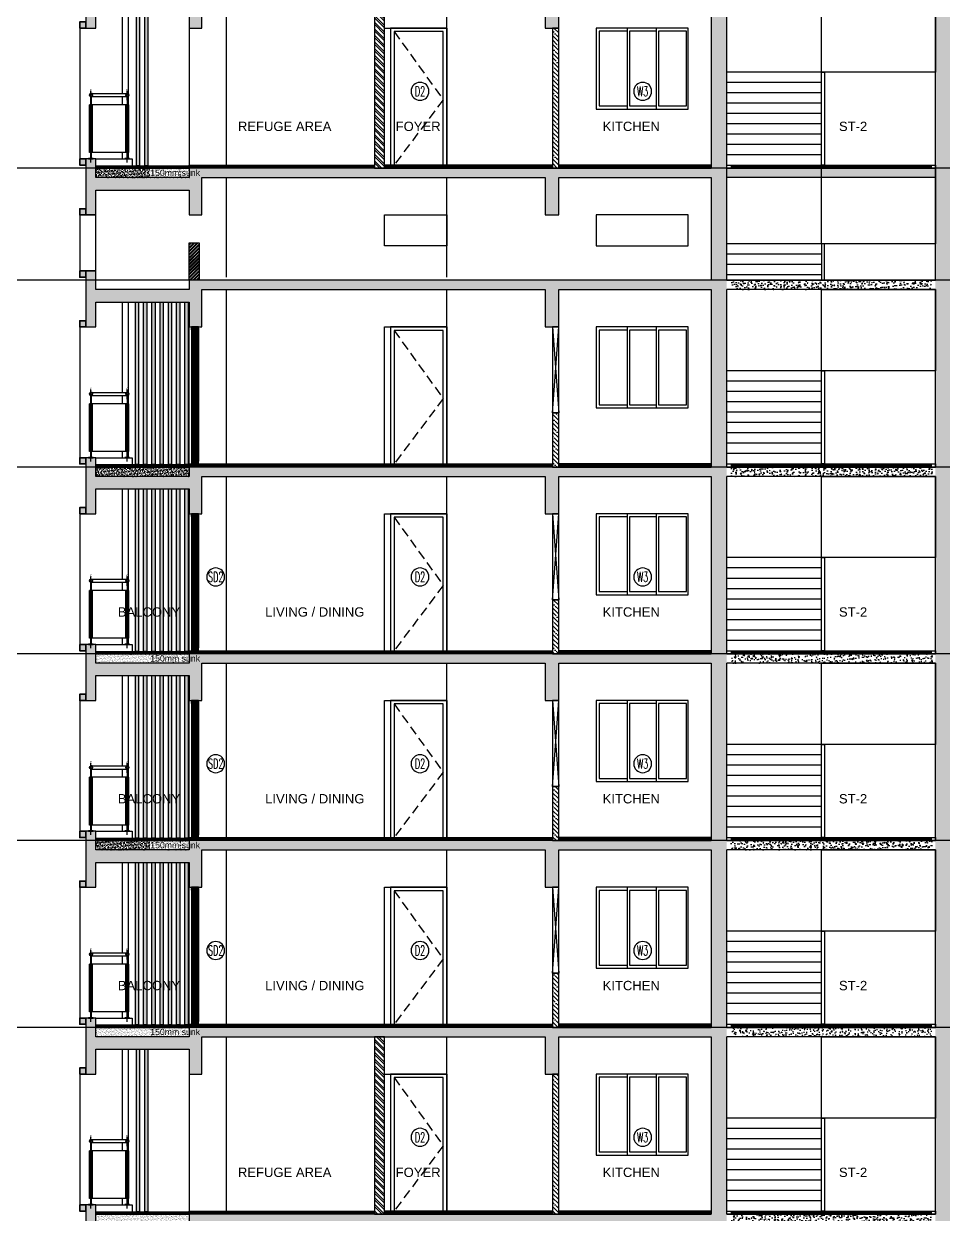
# Model space of a CAD drawing. Header units: millimetres. Extents: x -414464 to 1686, y -90036 to 108605.
# Drawn here: x -123459 to -108690, y 60765 to 79885 of the extents above; entities that cross this region are included whole.
import ezdxf
from ezdxf.enums import TextEntityAlignment as Align

# ---------------------------------------------------------------- set-up
doc = ezdxf.new("R2010")
doc.units = ezdxf.units.MM
doc.header["$LTSCALE"] = 1000
doc.header["$MEASUREMENT"] = 0
for name, pattern in [('AUDIT_D_120904163729-0', [0]), ('CENTER', [2, 1.25, -0.25, 0.25, -0.25]), ('HIDDEN', [0.375, 0.25, -0.125]), ('HIDDEN2', [0.1875, 0.125, -0.0625])]:
    doc.linetypes.add(name, pattern=pattern)
doc.layers.get('0').update_dxf_attribs({"linetype": 'AUDIT_D_120904163729-0'})
for name, color, linetype in [('a-alu frame', 4, 'Continuous'), ('a-dim', 1, 'Continuous'), ('A-ELE', 1, 'Continuous'), ('a-ele 1', 252, 'Continuous'), ('a-floor finish', 26, 'Continuous'), ('a-hat rcc', 252, 'Continuous'), ('a-hat wall-100', 252, 'Continuous'), ('a-hatch', 252, 'Continuous'), ('a-pl ele', 225, 'Continuous'), ('a-rcc', 3, 'Continuous'), ('A-RSP DOOR NO', 4, 'Continuous'), ('a-wall-100', 6, 'Continuous'), ('A-WIN', 5, 'Continuous'), ('a-window', 5, 'Continuous'), ('DETAIL TEXT', 84, 'HIDDEN'), ('Elev 01', 8, 'Continuous'), ('Elev 01 @ 1', 8, 'Continuous'), ('ELEV 5', 8, 'Continuous'), ('glass', 140, 'Continuous'), ('HATCH 150', 8, 'Continuous'), ('LEVEL', 7, 'Continuous'), ('PRESTXT', 7, 'Continuous'), ('STAIRS', 1, 'Continuous'), ('T8_PROFILE SECTIONS$0$a-wall', 6, 'Continuous'), ('T8_PROFILE SECTIONS$0$ELEV 5', 8, 'Continuous')]:
    doc.layers.add(name, color=color, linetype=linetype)
for name, color, linetype, lineweight in [('A-SLAB', 3, 'Continuous', 35), ('R0-18-10-2014-T1-1st Podium Floor Plan$0$Text', 7, 'Continuous', 0), ('T8_PROFILE SECTIONS$0$NON-STRUCT -150', 230, 'Continuous', 30)]:
    doc.layers.add(name, color=color, linetype=linetype, lineweight=lineweight)
doc.styles.add('arial', font='sanss___.ttf')
doc.styles.add('ARIAL ARROW', font='arial.ttf')
doc.styles.add('DIM150', font='SIMPLEX.shx', dxfattribs={"width": 0.6})
pattern_1 = [(217.5, (5225959.133, -1799465.867), (1.25986716, -38.53647538), [0, -30.4, 0, -34, 0, -32.5]), (187.5, (5225959.13, -1799465.867), (-35.3955341, -56.4429213), [0, -16.4, 0, -27.4, 0, -10.5]), (147.5, (5225983.733, -1799465.867), (-62.28283724, -0.11318107), [0, -10, 0, -36, 0, -47]), (137.5, (5225983.73, -1799465.87), (-60.1225321, -17.5535113), [0, -5, 0, -23.6, 0, -27])]
pattern_2 = [(90, (10632009.391, -3562140.147), (-12.5, 2e-15), [])]
pattern_3 = [(90, (10632640.039, -3562140.147), (-12.5, 2e-15), [])]
pattern_4 = [(90, (10631961.365, -3562140.147), (-12.5, 2e-15), [])]
pattern_5 = [(50, (5380629.28, -1765674.28), (143.4520365, -12.550427), [15, -165]), (355, (5380629.28, -1765674.28), (-27.7502667, 150.4384267), [12, -132]), (100.4514445, (5380641.23, -1765675.33), (115.7017693, 137.8879982), [12.7480384, -140.2284224]), (46.1842, (5380629.28, -1765634.28), (213.448266, -33.103856), [22.5, -247.5]), (96.6356355, (5380647.06, -1765637.04), (186.932389, 194.82372), [19.122068, -210.342752]), (351.184164, (5380629.28, -1765634.28), (186.932389, 194.82372), [18, -198]), (21, (5380649.28, -1765644.28), (119.3814104, -80.5237781), [15, -165]), (326, (5380649.28, -1765644.28), (48.6630664, 145.030009), [12, -132]), (71.4514447, (5380659.22, -1765650.99), (168.0444753, 64.5062306), [12.748038, -140.2284224]), (37.5, (5380629.276, -1765674.28), (2.43197106, 66.57877077), [0, -130.4, 0, -134, 0, -132.5]), (7.5, (5380629.276, -1765674.28), (52.6139075, 78.8823424), [0, -76.4, 0, -127.4, 0, -50.5]), (327.5, (5380584.676, -1765674.28), (106.76448723, -4.51097435), [0, -50, 0, -156, 0, -207]), (317.5, (5380564.68, -1765674.28), (116.6372339, 20.0209965), [0, -65, 0, -103.6, 0, -147])]
pattern_6 = [(135, (10638101.65, -3562140.15), (-70.7106781, -70.7106781), []), (135, (10638101.65, -3562069.44), (-70.7106781, -70.7106781), [125, -25, 0, -25])]
pattern_7 = [(90, (5225959.133, -1796505.867), (-12.5, 2e-15), [])]
pattern_8 = [(0, (-60475.586, -179796.868), (4.6875, 9.375), [0, -9.375])]
pattern_9 = [(50, (5380629.28, -1765674.28), (143.4520365, -12.550427), [15, -165]), (355, (5380629.28, -1765674.28), (-27.7502667, 150.4384267), [12, -132]), (100.4514445, (5380641.23, -1765675.33), (115.7017693, 137.8879982), [12.7480384, -140.2284224]), (46.1842, (5380629.28, -1765634.28), (213.448266, -33.103856), [22.5, -247.5]), (96.6356355, (5380647.06, -1765637.04), (186.932389, 194.82372), [19.122068, -210.342752]), (351.184164, (5380629.28, -1765634.28), (186.932389, 194.82372), [18, -198]), (21, (5380649.28, -1765644.28), (119.3814104, -80.5237781), [15, -165]), (326, (5380649.28, -1765644.28), (48.6630664, 145.030009), [12, -132]), (71.4514447, (5380659.22, -1765650.99), (168.0444753, 64.5062306), [12.748038, -140.2284224]), (37.5, (5380629.276, -1765674.28), (2.43197106, 66.57877077), [0, -130.4, 0, -134, 0, -132.5]), (7.5, (5380629.276, -1765674.28), (52.6139075, 78.8823424), [0, -76.4, 0, -127.4, 0, -50.5]), (327.5, (5380584.676, -1765674.28), (106.76448723, -4.51097435), [0, -50, 0, -156, 0, -207]), (317.5, (5380564.68, -1765674.28), (116.6372339, 20.0209965), [0, -65, 0, -103.6, 0, -147])]
pattern_10 = [(50, (5259828, -1688109.28), (143.4520365, -12.550427), [15, -165]), (355, (5259828, -1688109.28), (-27.7502667, 150.4384267), [12, -132]), (100.4514445, (5259839.95, -1688110.33), (115.7017693, 137.8879982), [12.7480384, -140.2284224]), (46.1842, (5259828, -1688069.28), (213.448266, -33.103856), [22.5, -247.5]), (96.6356355, (5259845.78, -1688072.04), (186.932389, 194.82372), [19.122068, -210.342752]), (351.184164, (5259828, -1688069.28), (186.932389, 194.82372), [18, -198]), (21, (5259848, -1688079.28), (119.3814104, -80.5237781), [15, -165]), (326, (5259848, -1688079.28), (48.6630664, 145.030009), [12, -132]), (71.4514447, (5259857.94, -1688085.99), (168.0444753, 64.5062306), [12.748038, -140.2284224]), (37.5, (5259827.995, -1688109.28), (2.43197106, 66.57877077), [0, -130.4, 0, -134, 0, -132.5]), (7.5, (5259827.995, -1688109.28), (52.6139075, 78.8823424), [0, -76.4, 0, -127.4, 0, -50.5]), (327.5, (5259783.395, -1688109.28), (106.76448723, -4.51097435), [0, -50, 0, -156, 0, -207]), (317.5, (5259763.395, -1688109.28), (116.6372339, 20.0209965), [0, -65, 0, -103.6, 0, -147])]

# ---------------------------------------------------------------- blocks, each defined once
blk = doc.blocks.new('A$C50ED7ECD')
at = {"layer": 'LEVEL', "color": 1, "linetype": 'HIDDEN2', "ltscale": 5}
for p, q in [((147.4587, 77.565), (63.4951, 77.565)), ((147.4587, 75.765), (63.4951, 75.765))]:
    blk.add_line(p, q, dxfattribs=at)
at = {"layer": 'LEVEL', "color": 8, "linetype": 'HIDDEN2', "ltscale": 5}
for p, q in [((147.4587, 72.765), (63.4951, 72.765)), ((147.4587, 69.765), (63.4951, 69.765)), ((147.4587, 66.765), (63.4951, 66.765)), ((147.4587, 63.765), (63.4951, 63.765))]:
    blk.add_line(p, q, dxfattribs=at)
blk = doc.blocks.new('window with railing')
at = {"layer": 'A-ELE'}
blk.add_lwpolyline([(-11245, -340864), (-11245, -338664)], dxfattribs=at)
at = {"layer": 'a-window', "color": 250}
for p, q in [((-11395, -338709), (-11395, -340819)), ((-11382, -338709), (-11382, -340819)), ((-11372, -338709), (-11372, -340819))]:
    blk.add_line(p, q, dxfattribs=at)
at = {"layer": 'a-window', "color": 1}
for p, q in [((-11357, -338709), (-11357, -340819)), ((-11320, -338709), (-11320, -340819)), ((-11320, -338709), (-11320, -340819)), ((-11282, -338709), (-11282, -340819))]:
    blk.add_line(p, q, dxfattribs=at)
at = {"layer": 'a-window', "color": 5}
for p, q in [((-11344, -338709), (-11344, -340819)), ((-11334, -338709), (-11334, -340819)), ((-11307, -338709), (-11307, -340819)), ((-11297, -338709), (-11297, -340819))]:
    blk.add_line(p, q, dxfattribs=at)
at = {"layer": 'a-window', "color": 4}
for points in [[(-11395, -338684), (-11395, -338664), (-11282, -338664), (-11282, -338684)], [(-11372, -338709), (-11357, -338709), (-11357, -338684), (-11395, -338684), (-11395, -338709), (-11382, -338709), (-11382, -338703), (-11372, -338703)], [(-11334, -338709), (-11320, -338709), (-11320, -338684), (-11357, -338684), (-11357, -338709), (-11344, -338709), (-11344, -338703), (-11334, -338703)], [(-11297, -338709), (-11282, -338709), (-11282, -338684), (-11320, -338684), (-11320, -338709), (-11307, -338709), (-11307, -338703), (-11297, -338703)], [(-11372, -340819), (-11357, -340819), (-11357, -340844), (-11395, -340844), (-11395, -340819), (-11382, -340819), (-11382, -340825), (-11372, -340825)], [(-11395, -340864), (-11395, -340844), (-11282, -340844), (-11282, -340864)], [(-11334, -340819), (-11320, -340819), (-11320, -340844), (-11357, -340844), (-11357, -340819), (-11344, -340819), (-11344, -340825), (-11334, -340825)], [(-11297, -340819), (-11282, -340819), (-11282, -340844), (-11320, -340844), (-11320, -340819), (-11307, -340819), (-11307, -340825), (-11297, -340825)]]:
    blk.add_lwpolyline(points, close=True, dxfattribs=at)
blk = doc.blocks.new('A$C6E3644B4')
at = {"layer": 'a-dim', "ltscale": 0.7}
h = blk.add_hatch(color=8, dxfattribs=at)
edge = h.paths.add_edge_path()
edge.add_arc((0, 1025), 25, 0, 360)
edge = h.paths.add_edge_path(flags=17)
edge.add_arc((0, 1025), 20, 0, 360)
for points in [[(6, 869), (-6, 869), (-6, 844), (6, 844)], [(6, 130), (-6, 130), (-6, 105), (6, 105)]]:
    blk.add_hatch(color=8, dxfattribs=at).paths.add_polyline_path(points)
for p, q in [((-5, 1000), (-5, 868)), ((5, 1000), (5, 868)), ((25, 868), (-25, 868)), ((-25, 100), (-25, 868)), ((25, 100), (25, 868)), ((25, 100), (-25, 100)), ((-5, 100), (-5, 5)), ((5, 100), (5, 5))]:
    blk.add_line(p, q, dxfattribs=at)
at = {"layer": 'a-dim', "color": 5, "linetype": 'CENTER', "ltscale": 0.25}
blk.add_line((0, -59), (0, 1095), dxfattribs=at)
at = {"layer": 'a-dim', "ltscale": 0.7}
blk.add_lwpolyline([(38, 5), (-38, 5), (-38, 0), (38, 0)], close=True, dxfattribs=at)
for radius in [25, 20]:
    blk.add_circle((0, 1025), radius, dxfattribs=at)
at = {"layer": 'glass', "ltscale": 0.7}
for points in [[(-6, 868), (-6, 844), (6, 844), (6, 868)], [(-6, 105), (6, 105), (6, 868), (-6, 868)], [(-6, 130), (-6, 105), (6, 105), (6, 130)]]:
    blk.add_lwpolyline(points, close=True, dxfattribs=at)
at = {"layer": 'DETAIL TEXT', "color": 0, "char_height": 40, "width": 489.25, "attachment_point": 1, "style": 'arial'}
for s, insert in [('{\\fCalibri|b0|i0|c0|p34;C}', (-18, 1123)), ('{\\fCalibri|b0|i0|c0|p34;L}', (-3, 1101))]:
    blk.add_mtext(s, dxfattribs=dict(at, insert=insert))
blk = doc.blocks.new('T9-Typical floor sec')
at = {"layer": 'a-floor finish', "ltscale": 3}
h = blk.add_hatch(dxfattribs=at)
h.set_pattern_fill('ANSI31', color=256, scale=100, angle=45)
h.set_pattern_definition(pattern_7)
h.paths.add_polyline_path([(-1500, -2960), (0, -2960), (0, -3000), (-1500, -3000)])
at = {"layer": 'a-floor finish'}
h = blk.add_hatch(dxfattribs=at)
h.set_pattern_fill('ANSI31', color=256, scale=100, angle=45)
h.set_pattern_definition(pattern_3)
h.paths.add_polyline_path([(0, -3000), (0, -2950), (5835, -2950), (5835, -3000)])
h = blk.add_hatch(dxfattribs=at)
h.set_pattern_fill('ANSI31', color=256, scale=100, angle=45)
h.set_pattern_definition(pattern_2)
h.paths.add_polyline_path([(8385, -3000), (8385, -2950), (5935, -2950), (5935, -3000)])
h = blk.add_hatch(dxfattribs=at)
h.set_pattern_fill('ANSI31', color=256, scale=100, angle=45)
h.set_pattern_definition(pattern_4)
h.paths.add_polyline_path([(8706, -3000), (8706, -2950), (11936, -2950), (11936, -3000)])
at = {"layer": 'a-hat rcc'}
h = blk.add_hatch(dxfattribs=at)
h.set_pattern_fill('AR-CONC', color=256, scale=20, style=0)
h.set_pattern_definition(pattern_5)
h.paths.add_polyline_path([(8635, 0), (0, 0), (0, -150), (-1500, -150), (-1500, 150), (-1660, 150), (-1660, -750), (-1500, -750), (-1500, -350), (0, -350), (0, -750), (200, -750), (200, -150), (5715, -150), (5715, -750), (5935, -750), (5935, -150), (8385, -150), (8385, -2950), (8403, -3000), (8403, -3000), (8635, -3000)])
h = blk.add_hatch(dxfattribs=at)
h.set_pattern_fill('AR-CONC', color=256, scale=20, style=0)
h.set_pattern_definition([(50, (-1641.07, -2e-06), (143.452, -12.5504), [15, -165]), (355, (-1641.07, -2e-06), (-27.7503, 150.4384), [12, -132]), (100.4514, (-1629.11, -1.05), (115.7018, 137.888), [12.748, -140.2284]), (46.1842, (-1641.07, 40), (213.4483, -33.1039), [22.5, -247.5]), (96.6356, (-1623.28, 37.24), (186.9324, 194.8237), [19.122, -210.3428]), (351.1842, (-1641.07, 40), (186.9324, 194.8237), [18, -198]), (21, (-1621.07, 30), (119.3814, -80.5238), [15, -165]), (326, (-1621.07, 30), (48.663, 145.03), [12, -132]), (71.4514, (-1611.12, 23.29), (168.0445, 64.5062), [12.748, -140.2284]), (37.5, (-1641.07, -2e-06), (2.43197, 66.57877), [0, -130.4, 0, -134, 0, -132.5]), (7.5, (-1641.07, -2e-06), (52.6139, 78.88234), [0, -76.4, 0, -127.4, 0, -50.5]), (327.5, (-1685.67, -2e-06), (106.76449, -4.51097), [0, -50, 0, -156, 0, -207]), (317.5, (-1705.67, -2e-06), (116.63723, 20.021), [0, -65, 0, -103.6, 0, -147])])
h.paths.add_polyline_path([(8706, 0), (11936, 0), (11936, -150), (8706, -150)])
h = blk.add_hatch(dxfattribs=at)
h.set_pattern_fill('AR-CONC', color=256, scale=20, style=0)
h.set_pattern_definition(pattern_5)
h.paths.add_polyline_path([(14810, 0), (11985, 0), (11985, -3000), (12237, -3000), (12237, -150), (14610, -150), (14610, -750), (14810, -750)])
at = {"layer": 'a-hat wall-100'}
h = blk.add_hatch(dxfattribs=at)
h.set_pattern_fill('ANSI35', color=256, scale=400, angle=90, style=0)
h.set_pattern_definition(pattern_6)
h.paths.add_polyline_path([(5835, -3000), (5935, -3000), (5935, -2130), (5835, -2130)])
at = {"layer": 'a-hatch'}
h = blk.add_hatch(dxfattribs=at)
h.set_pattern_fill('AR-SAND', color=256, scale=20, angle=180, style=0)
h.set_pattern_definition(pattern_1)
h.paths.add_polyline_path([(0, -3150), (-1500, -3150), (-1500, -3000), (0, -3000)])
at = {"layer": 'Elev 01', "ltscale": 0.7}
h = blk.add_hatch(color=8, dxfattribs=at)
edge = h.paths.add_edge_path(flags=16)
edge.add_arc((-995, -1825), 20, 630, 990)
edge = h.paths.add_edge_path()
edge.add_arc((-995, -1825), 25, 630, 990)
for points in [[(-1001, -1981), (-1001, -2006), (-989, -2006), (-989, -1981)], [(-1001, -2720), (-1001, -2745), (-989, -2745), (-989, -2720)]]:
    blk.add_hatch(color=8, dxfattribs=at).paths.add_polyline_path(points)
at = {"layer": 'ELEV 5', "ltscale": 0.7}
h = blk.add_hatch(dxfattribs=at)
h.set_pattern_fill('DOTS', color=256, scale=150)
h.set_pattern_definition(pattern_8)
h.paths.add_polyline_path([(-865, -350), (-815, -350), (-815, -2960), (-865, -2960)])
h.paths.add_polyline_path([(-733, -350), (-683, -350), (-683, -2960), (-733, -2960)])
h.paths.add_polyline_path([(-600, -350), (-550, -350), (-550, -2960), (-600, -2960)])
h.paths.add_polyline_path([(-468, -350), (-418, -350), (-418, -2960), (-468, -2960)])
h.paths.add_polyline_path([(-335, -350), (-285, -350), (-285, -2960), (-335, -2960)])
h.paths.add_polyline_path([(-203, -350), (-153, -350), (-153, -2960), (-203, -2960)])
at = {"layer": 'ELEV 5'}
h = blk.add_hatch(dxfattribs=at)
h.set_pattern_fill('DOTS', color=256, scale=150)
h.set_pattern_definition([(0, (-60459.294, -179796.868), (4.6875, 9.375), [0, -9.375])])
h.paths.add_polyline_path([(-70, -350), (-20, -350), (-20, -2960), (-70, -2960)])
at = {"layer": 'HATCH 150'}
h = blk.add_hatch(dxfattribs=at)
h.set_pattern_fill('AR-SAND', color=8, scale=10)
h.set_pattern_definition([(127.5, (-5689082.837, -1204700.875), (-19.26823769, -0.62993358), [0, -15.2, 0, -17, 0, -16.25]), (97.5, (-5689082.837, -1204700.875), (-28.22146065, 17.69776705), [0, -8.2, 0, -13.7, 0, -5.25]), (57.5, (-5689082.837, -1204713.175), (-0.056590535, 31.141418618), [0, -5, 0, -18, 0, -23.5]), (47.5, (-5689082.837, -1204713.175), (-8.77675565, 30.06126605), [0, -2.5, 0, -11.8, 0, -13.5])])
h.paths.add_polyline_path([(-1660, -650), (-1760, -650), (-1760, -750), (-1660, -750)])
h.paths.add_polyline_path([(-1660, 50), (-1760, 50), (-1760, 150), (-1660, 150)])
at = {"layer": 'a-ele 1', "color": 8, "linetype": 'HIDDEN', "ltscale": 0.6, "elevation": 0}
blk.add_lwpolyline([(3290, -805), (4080, -1900), (3290, -2950)], dxfattribs=at)
at = {"layer": 'a-floor finish', "ltscale": 3, "elevation": -1}
for points in [[(-1500, -2960), (0, -2960), (0, -3000), (-1500, -3000)], [(0, -3000), (0, -2950), (5835, -2950), (5835, -3000)], [(8385, -3000), (8385, -2950), (5935, -2950), (5935, -3000)], [(8635, -3000), (8635, -2950), (11985, -2950), (11985, -3000)]]:
    blk.add_lwpolyline(points, close=True, dxfattribs=at)
at = {"layer": 'a-hatch', "elevation": -1}
blk.add_lwpolyline([(0, -3150), (-1500, -3150), (-1500, -3000), (0, -3000)], close=True, dxfattribs=at)
at = {"layer": 'a-pl ele', "elevation": 0}
for points in [[(600, -2950), (600, -150)], [(4135, -750), (4135, -150)], [(3135, -2950), (3135, -750), (4135, -750), (4135, -2950)]]:
    blk.add_lwpolyline(points, dxfattribs=at)
at = {"layer": 'a-pl ele', "elevation": -1}
blk.add_lwpolyline([(11985, -1455), (10155, -1455), (10155, -150), (11985, -150)], close=True, dxfattribs=at)
at = {"layer": 'a-pl ele', "color": 8, "elevation": 0}
for points in [[(4135, -2950), (4135, -750), (3235, -750), (3235, -2950)], [(4080, -2950), (4080, -805), (3290, -805), (3290, -2950)]]:
    blk.add_lwpolyline(points, dxfattribs=at)
at = {"layer": 'a-pl ele', "color": 5, "elevation": 0}
blk.add_lwpolyline([(5835, -2130), (5935, -2130), (5935, -750), (5835, -750)], close=True, dxfattribs=at)
for points in [[(5835, -2130), (5935, -750)], [(5835, -750), (5935, -2130)]]:
    blk.add_lwpolyline(points, dxfattribs=at)
at = {"layer": 'a-rcc'}
blk.add_lwpolyline([(8385, 0), (0, 0), (0, -150), (-1500, -150), (-1500, 150), (-1660, 150), (-1660, -750), (-1500, -750), (-1500, -350), (0, -350), (0, -750), (200, -750), (200, -150), (5715, -150), (5715, -750), (5935, -750), (5935, -150), (8385, -150), (8385, -2950), (8385, -3000), (8385, -3000)], dxfattribs=at)
at = {"layer": 'a-rcc', "elevation": 0}
for points in [[(0, 0), (0, 0), (0, 0), (0, 0), (0, 0)], [(8635, 0), (11985, 0)], [(8635, -3000), (8635, -3000), (8635, -150)], [(11985, -150), (8635, -150)], [(11985, -3000), (11985, -150)]]:
    blk.add_lwpolyline(points, dxfattribs=at)
at = {"layer": 'A-SLAB', "linetype": 'ByBlock'}
for points in [[(-1660, 50), (-1760, 50), (-1760, 150), (-1660, 150)], [(-1660, -650), (-1760, -650), (-1760, -750), (-1660, -750)]]:
    blk.add_lwpolyline(points, close=True, dxfattribs=at)
at = {"layer": 'a-wall-100', "ltscale": 3, "elevation": 0}
blk.add_lwpolyline([(5835, -3000), (5935, -3000), (5935, -2130), (5835, -2130)], close=True, dxfattribs=at)
at = {"layer": 'A-WIN'}
for p, q in [((8017, -750, 0), (6535, -750, 3300)), ((7033, -750, 0), (7033, -2050, 0)), ((7500, -750, 0), (7500, -2050, -1)), ((7071, -800, 0), (7071, -2000, 0)), ((7537, -800, 0), (7537, -2000, 0))]:
    blk.add_line(p, q, dxfattribs=at)
for points, elevation in [([(8017, -2050), (8017, -750), (6535, -750), (6535, -2050), (8017, -2050)], 0), ([(7033, -800), (6585, -800), (6585, -2000), (7033, -2000)], 0), ([(7500, -800), (7071, -800)], 0), ([(7985, -800), (7537, -800)], 0), ([(7985, -2000), (7985, -800)], -3300), ([(7071, -2000), (7500, -2000)], 3300), ([(7537, -2000), (7985, -2000)], 3300)]:
    blk.add_lwpolyline(points, dxfattribs=dict(at, elevation=elevation))
at = {"layer": 'Elev 01', "ltscale": 0.7}
for p, q in [((-1580, -1800, 11), (-995, -1800, 0)), ((-1580, -1850, 11), (-995, -1850, 0)), ((-1000, -1850, 11), (-1000, -1982, 0)), ((-990, -1850, 11), (-990, -1982, 0)), ((-1020, -1982, 0), (-1555, -1982, 0)), ((-1020, -2750, 0), (-1020, -1982, 0)), ((-970, -1982, 0), (-1020, -1982, 0)), ((-970, -2750, 0), (-970, -1982, 0)), ((-1020, -2750, 0), (-1555, -2750, 0)), ((-970, -2750, 0), (-1020, -2750, 0)), ((-1000, -2750, 0), (-1000, -2845, 0)), ((-990, -2750, 0), (-990, -2845, 0))]:
    blk.add_line(p, q, dxfattribs=at)
at = {"layer": 'Elev 01', "color": 5, "linetype": 'CENTER', "ltscale": 0.25}
blk.add_line((-995, -2909, 0), (-995, -1755, 0), dxfattribs=at)
at = {"layer": 'Elev 01', "linetype": 'ByBlock'}
for points in [[(-865, -350), (-815, -350), (-815, -2960), (-865, -2960)], [(-733, -350), (-683, -350), (-683, -2960), (-733, -2960)], [(-600, -350), (-550, -350), (-550, -2960), (-600, -2960)], [(-468, -350), (-418, -350), (-418, -2960), (-468, -2960)], [(-335, -350), (-285, -350), (-285, -2960), (-335, -2960)], [(-203, -350), (-153, -350), (-153, -2960), (-203, -2960)], [(-70, -350), (-20, -350), (-20, -2960), (-70, -2960)]]:
    blk.add_lwpolyline(points, close=True, dxfattribs=at)
at = {"layer": 'Elev 01', "ltscale": 0.7, "elevation": 0}
for points in [[(-1001, -2745), (-989, -2745), (-989, -1982), (-1001, -1982)], [(-1001, -1982), (-1001, -2006), (-989, -2006), (-989, -1982)], [(-958, -2845), (-1033, -2845), (-1033, -2850), (-958, -2850)], [(-1001, -2720), (-1001, -2745), (-989, -2745), (-989, -2720)]]:
    blk.add_lwpolyline(points, close=True, dxfattribs=at)
at = {"layer": 'Elev 01', "linetype": 'ByBlock', "elevation": 0}
blk.add_lwpolyline([(-1500, -2850), (-915, -2850), (-915, -2960)], dxfattribs=at)
at = {"layer": 'Elev 01', "ltscale": 0.7}
for radius in [25, 20]:
    blk.add_circle((-995, -1825, 11), radius, dxfattribs=at)
at = {"layer": 'ELEV 5', "ltscale": 0.7}
for p, q in [((-1075, -1800, 0), (-1075, -350, 0)), ((-975, -1810, 0), (-975, -350, 0)), ((-1075, -1982, 0), (-1075, -1850, 0)), ((-975, -1982, 0), (-975, -1840, 0)), ((-1075, -2850, 0), (-1075, -2750, 0)), ((-975, -2845, 0), (-975, -2750, 0))]:
    blk.add_line(p, q, dxfattribs=at)
at = {"layer": 'STAIRS', "elevation": -1}
for points in [[(10155, -1455), (8635, -1455)], [(10155, -1621), (8635, -1621)], [(10155, -1787), (8635, -1787)], [(10155, -1953), (8635, -1953)], [(10155, -2119), (8635, -2119)], [(10155, -2286), (8635, -2286)], [(10155, -2452), (8635, -2452)], [(10155, -2618), (8635, -2618)], [(10155, -2784), (8635, -2784)]]:
    blk.add_lwpolyline(points, dxfattribs=at)
at = {"layer": 'STAIRS', "elevation": 0}
blk.add_lwpolyline([(10155, -2950), (10155, -1455), (10205, -1455), (10205, -2950)], close=True, dxfattribs=at)
at = {"layer": 'T8_PROFILE SECTIONS$0$ELEV 5', "ltscale": 0.7, "elevation": 0}
blk.add_lwpolyline([(-1760, -750), (-1760, -2850)], dxfattribs=at)
at = {"layer": 'a-alu frame', "linetype": 'Continuous', "xscale": -1}
blk.add_blockref('window with railing', (-11245, 337914), dxfattribs=at)
at = {"layer": 'A-SLAB', "linetype": 'ByBlock'}
blk.add_blockref('A$C6E3644B4', (-1580, -2850, 0), dxfattribs=at)
at = {"layer": 'Elev 01 @ 1', "color": 0, "char_height": 40, "width": 489.25, "attachment_point": 1, "style": 'arial'}
for s, insert in [('{\\fCalibri|b0|i0|c0|p34;C}', (-1013, -1727, 0)), ('{\\fCalibri|b0|i0|c0|p34;L}', (-998, -1749, 0))]:
    blk.add_mtext(s, dxfattribs=dict(at, insert=insert))
blk = doc.blocks.new('Door-Tag')
at = {"layer": 'A-RSP DOOR NO'}
blk.add_circle((0, 0.001), 0.16, dxfattribs=at)
at = {"layer": 'A-RSP DOOR NO', "style": 'DIM150', "width": 0.6}
blk.add_attdef('DOOR-NO', text='', height=0.16, dxfattribs=at).set_placement((258.618, 64.001), align=Align.MIDDLE_CENTER)
blk = doc.blocks.new('T9-Refuge floor sec-AA')
at = {"layer": 'a-floor finish', "ltscale": 3}
h = blk.add_hatch(dxfattribs=at)
h.set_pattern_fill('ANSI31', color=256, scale=100, angle=45)
h.set_pattern_definition(pattern_7)
h.paths.add_polyline_path([(-1500, -2960), (0, -2960), (0, -3000), (-1500, -3000)])
at = {"layer": 'a-floor finish'}
h = blk.add_hatch(dxfattribs=at)
h.set_pattern_fill('ANSI31', color=256, scale=100, angle=45)
h.set_pattern_definition(pattern_3)
h.paths.add_polyline_path([(0, -3000), (0, -2950), (2975, -2950), (2975, -3000)])
h = blk.add_hatch(dxfattribs=at)
h.set_pattern_fill('ANSI31', color=256, scale=100, angle=45)
h.set_pattern_definition(pattern_3)
h.paths.add_polyline_path([(5835, -3000), (5835, -2950), (3136, -2950), (3136, -3000)])
h = blk.add_hatch(dxfattribs=at)
h.set_pattern_fill('ANSI31', color=256, scale=100, angle=45)
h.set_pattern_definition(pattern_2)
h.paths.add_polyline_path([(8385, -3000), (8385, -2950), (5935, -2950), (5935, -3000)])
h = blk.add_hatch(dxfattribs=at)
h.set_pattern_fill('ANSI31', color=256, scale=100, angle=45)
h.set_pattern_definition(pattern_4)
h.paths.add_polyline_path([(8706, -3000), (8706, -2950), (11936, -2950), (11936, -3000)])
at = {"layer": 'a-hat rcc'}
h = blk.add_hatch(dxfattribs=at)
h.set_pattern_fill('AR-CONC', color=256, scale=20, style=0)
h.set_pattern_definition(pattern_9)
h.paths.add_polyline_path([(8635, 0), (0, 0), (0, -150), (-1500, -150), (-1500, 150), (-1660, 150), (-1660, -750), (-1500, -750), (-1500, -350), (0, -350), (0, -750), (200, -750), (200, -150), (5715, -150), (5715, -750), (5935, -750), (5935, -150), (8385, -150), (8385, -2950), (8403, -3000), (8403, -3000), (8635, -3000)])
h = blk.add_hatch(dxfattribs=at)
h.set_pattern_fill('AR-CONC', color=256, scale=20, style=0)
h.set_pattern_definition([(50, (-1641.07, -2e-06), (143.452, -12.5504), [15, -165]), (355, (-1641.07, -2e-06), (-27.7503, 150.4384), [12, -132]), (100.4514, (-1629.11, -1.05), (115.7018, 137.888), [12.748, -140.2284]), (46.1842, (-1641.07, 40), (213.4483, -33.1039), [22.5, -247.5]), (96.6356, (-1623.28, 37.24), (186.9324, 194.8237), [19.122, -210.3428]), (351.1842, (-1641.07, 40), (186.9324, 194.8237), [18, -198]), (21, (-1621.07, 30), (119.3814, -80.5238), [15, -165]), (326, (-1621.07, 30), (48.663, 145.03), [12, -132]), (71.4514, (-1611.12, 23.29), (168.0445, 64.5062), [12.748, -140.2284]), (37.5, (-1641.07, -2e-06), (2.43197, 66.57877), [0, -130.4, 0, -134, 0, -132.5]), (7.5, (-1641.07, -2e-06), (52.6139, 78.88234), [0, -76.4, 0, -127.4, 0, -50.5]), (327.5, (-1685.67, -2e-06), (106.76449, -4.51097), [0, -50, 0, -156, 0, -207]), (317.5, (-1705.67, -2e-06), (116.63723, 20.021), [0, -65, 0, -103.6, 0, -147])])
h.paths.add_polyline_path([(8706, 0), (11936, 0), (11936, -150), (8706, -150)])
h = blk.add_hatch(dxfattribs=at)
h.set_pattern_fill('AR-CONC', color=256, scale=20, style=0)
h.set_pattern_definition(pattern_9)
h.paths.add_polyline_path([(14810, 0), (11985, 0), (11985, -3000), (12237, -3000), (12237, -150), (14610, -150), (14610, -750), (14810, -750)])
at = {"layer": 'a-hat wall-100'}
h = blk.add_hatch(dxfattribs=at)
h.set_pattern_fill('ANSI32', color=256, scale=200, angle=90, style=0)
h.set_pattern_definition([(135, (120801.28, 18166.85), (-53.03301, -53.03301), []), (135, (120801.28, 18202.2), (-53.03301, -53.03301), [])])
h.paths.add_polyline_path([(2975, -3000), (3136, -3000), (3136, -150), (2975, -150)])
h = blk.add_hatch(dxfattribs=at)
h.set_pattern_fill('ANSI35', color=256, scale=400, angle=90, style=0)
h.set_pattern_definition(pattern_6)
h.paths.add_polyline_path([(5835, -3000), (5935, -3000), (5935, -750), (5835, -750)])
at = {"layer": 'a-hatch'}
h = blk.add_hatch(dxfattribs=at)
h.set_pattern_fill('AR-SAND', color=256, scale=20, angle=180, style=0)
h.set_pattern_definition(pattern_1)
h.paths.add_polyline_path([(0, -3150), (-1500, -3150), (-1500, -3000), (0, -3000)])
at = {"layer": 'Elev 01', "ltscale": 0.7}
h = blk.add_hatch(color=8, dxfattribs=at)
edge = h.paths.add_edge_path(flags=16)
edge.add_arc((-995, -1825), 20, 630, 990)
edge = h.paths.add_edge_path()
edge.add_arc((-995, -1825), 25, 630, 990)
for points in [[(-1001, -1981), (-1001, -2006), (-989, -2006), (-989, -1981)], [(-1001, -2720), (-1001, -2745), (-989, -2745), (-989, -2720)]]:
    blk.add_hatch(color=8, dxfattribs=at).paths.add_polyline_path(points)
at = {"layer": 'ELEV 5', "ltscale": 0.7}
h = blk.add_hatch(dxfattribs=at)
h.set_pattern_fill('DOTS', color=256, scale=150)
h.set_pattern_definition(pattern_8)
h.paths.add_polyline_path([(-847, -350), (-797, -350), (-797, -2960), (-847, -2960)])
h.paths.add_polyline_path([(-715, -350), (-665, -350), (-665, -2960), (-715, -2960)])
at = {"layer": 'HATCH 150'}
h = blk.add_hatch(dxfattribs=at)
h.set_pattern_fill('AR-SAND', color=8, scale=10)
h.set_pattern_definition([(127.5, (-5689082.837, -1204700.875), (-19.26823769, -0.62993358), [0, -15.2, 0, -17, 0, -16.25]), (97.5, (-5689082.837, -1204700.875), (-28.22146065, 17.69776705), [0, -8.2, 0, -13.7, 0, -5.25]), (57.5, (-5689082.837, -1204713.175), (-0.056590535, 31.141418618), [0, -5, 0, -18, 0, -23.5]), (47.5, (-5689082.837, -1204713.175), (-8.77675565, 30.06126605), [0, -2.5, 0, -11.8, 0, -13.5])])
h.paths.add_polyline_path([(-1660, -650), (-1760, -650), (-1760, -750), (-1660, -750)])
h.paths.add_polyline_path([(-1660, 50), (-1760, 50), (-1760, 150), (-1660, 150)])
at = {"layer": 'a-ele 1', "color": 8, "linetype": 'HIDDEN', "ltscale": 0.6, "elevation": 0}
blk.add_lwpolyline([(3290, -805), (4080, -1900), (3290, -2950)], dxfattribs=at)
at = {"layer": 'a-floor finish', "ltscale": 3, "elevation": -1}
for points in [[(-1500, -2960), (0, -2960), (0, -3000), (-1500, -3000)], [(0, -3000), (0, -2950), (2975, -2950), (2975, -3000)], [(5835, -3000), (5835, -2950), (3136, -2950), (3136, -3000)], [(8385, -3000), (8385, -2950), (5935, -2950), (5935, -3000)], [(8635, -3000), (8635, -2950), (11985, -2950), (11985, -3000)]]:
    blk.add_lwpolyline(points, close=True, dxfattribs=at)
at = {"layer": 'a-hatch', "elevation": -1}
blk.add_lwpolyline([(0, -3150), (-1500, -3150), (-1500, -3000), (0, -3000)], close=True, dxfattribs=at)
at = {"layer": 'a-pl ele', "elevation": 0}
for points in [[(600, -2950), (600, -150)], [(4135, -750), (4135, -150)], [(3135, -2950), (3135, -750), (4135, -750), (4135, -2950)]]:
    blk.add_lwpolyline(points, dxfattribs=at)
at = {"layer": 'a-pl ele', "elevation": -1}
blk.add_lwpolyline([(11985, -1455), (10155, -1455), (10155, -150), (11985, -150)], close=True, dxfattribs=at)
at = {"layer": 'a-pl ele'}
blk.add_lwpolyline([(0, -750), (0, -2950)], dxfattribs=at)
at = {"layer": 'a-pl ele', "color": 8, "elevation": 0}
for points in [[(4135, -2950), (4135, -750), (3235, -750), (3235, -2950)], [(4080, -2950), (4080, -805), (3290, -805), (3290, -2950)]]:
    blk.add_lwpolyline(points, dxfattribs=at)
at = {"layer": 'a-rcc'}
blk.add_lwpolyline([(8385, 0), (0, 0), (0, -150), (-1500, -150), (-1500, 150), (-1660, 150), (-1660, -750), (-1500, -750), (-1500, -350), (0, -350), (0, -750), (200, -750), (200, -150), (5715, -150), (5715, -750), (5935, -750), (5935, -150), (8385, -150), (8385, -2950), (8385, -3000), (8385, -3000)], dxfattribs=at)
at = {"layer": 'a-rcc', "elevation": 0}
for points in [[(0, 0), (0, 0), (0, 0), (0, 0), (0, 0)], [(8635, 0), (11985, 0)], [(8635, -3000), (8635, -3000), (8635, -150)], [(11985, -150), (8635, -150)], [(11985, -3000), (11985, -150)]]:
    blk.add_lwpolyline(points, dxfattribs=at)
at = {"layer": 'A-SLAB', "linetype": 'ByBlock'}
for points in [[(-1660, 50), (-1760, 50), (-1760, 150), (-1660, 150)], [(-1660, -650), (-1760, -650), (-1760, -750), (-1660, -750)]]:
    blk.add_lwpolyline(points, close=True, dxfattribs=at)
at = {"layer": 'a-wall-100', "ltscale": 3, "elevation": 0}
for points in [[(2975, -3000), (3136, -3000), (3136, -150), (2975, -150)], [(5835, -3000), (5935, -3000), (5935, -750), (5835, -750)]]:
    blk.add_lwpolyline(points, close=True, dxfattribs=at)
at = {"layer": 'A-WIN'}
for p, q in [((8017, -750, 0), (6535, -750, 3300)), ((7033, -750, 0), (7033, -2050, 0)), ((7500, -750, 0), (7500, -2050, -1)), ((7071, -800, 0), (7071, -2000, 0)), ((7537, -800, 0), (7537, -2000, 0))]:
    blk.add_line(p, q, dxfattribs=at)
for points, elevation in [([(8017, -2050), (8017, -750), (6535, -750), (6535, -2050), (8017, -2050)], 0), ([(7033, -800), (6585, -800), (6585, -2000), (7033, -2000)], 0), ([(7500, -800), (7071, -800)], 0), ([(7985, -800), (7537, -800)], 0), ([(7985, -2000), (7985, -800)], -3300), ([(7071, -2000), (7500, -2000)], 3300), ([(7537, -2000), (7985, -2000)], 3300)]:
    blk.add_lwpolyline(points, dxfattribs=dict(at, elevation=elevation))
at = {"layer": 'Elev 01', "ltscale": 0.7}
for p, q in [((-1580, -1800, 11), (-995, -1800, 0)), ((-1580, -1850, 11), (-995, -1850, 0)), ((-1000, -1850, 11), (-1000, -1982, 0)), ((-990, -1850, 11), (-990, -1982, 0)), ((-1020, -1982, 0), (-1555, -1982, 0)), ((-1020, -2750, 0), (-1020, -1982, 0)), ((-970, -1982, 0), (-1020, -1982, 0)), ((-970, -2750, 0), (-970, -1982, 0)), ((-1020, -2750, 0), (-1555, -2750, 0)), ((-970, -2750, 0), (-1020, -2750, 0)), ((-1000, -2750, 0), (-1000, -2845, 0)), ((-990, -2750, 0), (-990, -2845, 0))]:
    blk.add_line(p, q, dxfattribs=at)
at = {"layer": 'Elev 01', "color": 5, "linetype": 'CENTER', "ltscale": 0.25}
blk.add_line((-995, -2909, 0), (-995, -1755, 0), dxfattribs=at)
at = {"layer": 'Elev 01', "linetype": 'ByBlock'}
for points in [[(-847, -350), (-797, -350), (-797, -2960), (-847, -2960)], [(-715, -350), (-665, -350), (-665, -2960), (-715, -2960)]]:
    blk.add_lwpolyline(points, close=True, dxfattribs=at)
at = {"layer": 'Elev 01', "ltscale": 0.7, "elevation": 0}
for points in [[(-1001, -2745), (-989, -2745), (-989, -1982), (-1001, -1982)], [(-1001, -1982), (-1001, -2006), (-989, -2006), (-989, -1982)], [(-958, -2845), (-1033, -2845), (-1033, -2850), (-958, -2850)], [(-1001, -2720), (-1001, -2745), (-989, -2745), (-989, -2720)]]:
    blk.add_lwpolyline(points, close=True, dxfattribs=at)
at = {"layer": 'Elev 01', "linetype": 'ByBlock', "elevation": 0}
blk.add_lwpolyline([(-1500, -2850), (-915, -2850), (-915, -2960)], dxfattribs=at)
at = {"layer": 'Elev 01', "ltscale": 0.7}
for radius in [25, 20]:
    blk.add_circle((-995, -1825, 11), radius, dxfattribs=at)
at = {"layer": 'ELEV 5', "ltscale": 0.7}
for p, q in [((-1075, -1800, 0), (-1075, -350, 0)), ((-975, -1810, 0), (-975, -350, 0)), ((-1075, -1982, 0), (-1075, -1850, 0)), ((-975, -1982, 0), (-975, -1840, 0)), ((-1075, -2850, 0), (-1075, -2750, 0)), ((-975, -2845, 0), (-975, -2750, 0))]:
    blk.add_line(p, q, dxfattribs=at)
at = {"layer": 'STAIRS', "elevation": -1}
for points in [[(10155, -1455), (8635, -1455)], [(10155, -1621), (8635, -1621)], [(10155, -1787), (8635, -1787)], [(10155, -1953), (8635, -1953)], [(10155, -2119), (8635, -2119)], [(10155, -2286), (8635, -2286)], [(10155, -2452), (8635, -2452)], [(10155, -2618), (8635, -2618)], [(10155, -2784), (8635, -2784)]]:
    blk.add_lwpolyline(points, dxfattribs=at)
at = {"layer": 'STAIRS', "elevation": 0}
blk.add_lwpolyline([(10155, -2950), (10155, -1455), (10205, -1455), (10205, -2950)], close=True, dxfattribs=at)
at = {"layer": 'T8_PROFILE SECTIONS$0$ELEV 5', "ltscale": 0.7, "elevation": 0}
blk.add_lwpolyline([(-1760, -750), (-1760, -2850)], dxfattribs=at)
at = {"layer": 'A-SLAB', "linetype": 'ByBlock'}
blk.add_blockref('A$C6E3644B4', (-1580, -2850, 0), dxfattribs=at)
at = {"layer": 'Elev 01 @ 1', "color": 0, "char_height": 40, "width": 489.25, "attachment_point": 1, "style": 'arial'}
for s, insert in [('{\\fCalibri|b0|i0|c0|p34;C}', (-1013, -1727, 0)), ('{\\fCalibri|b0|i0|c0|p34;L}', (-998, -1749, 0))]:
    blk.add_mtext(s, dxfattribs=dict(at, insert=insert))

msp = doc.modelspace()

# ---------------------------------------------------------------- hatches: boundary and pattern name
at = {"layer": 'a-hat rcc'}
h = msp.add_hatch(dxfattribs=at)
h.set_pattern_fill('AR-CONC', color=256, scale=20, style=0)
h.set_pattern_definition(pattern_10)
h.paths.add_polyline_path([(-112166.2, 77565), (-120801.3, 77565), (-120801.3, 77415), (-122301.3, 77415), (-122301.3, 77715), (-122461.3, 77715), (-122461.3, 76815), (-122301.3, 76815), (-122301.3, 77215), (-120801.3, 77215), (-120801.3, 76815), (-120601.3, 76815), (-120601.3, 77415), (-115086.5, 77415), (-115086.4, 76815), (-114866.2, 76815), (-114866.4, 77415), (-112416.2, 77415), (-112416.1, 75765), (-112166.2, 75765)])
h = msp.add_hatch(dxfattribs=at)
h.set_pattern_fill('AR-CONC', color=256, scale=20, style=0)
h.set_pattern_definition([(50, (5060915.7, -1768450.87), (143.4520365, -12.550427), [15, -165]), (355, (5060915.7, -1768450.87), (-27.7502667, 150.4384267), [12, -132]), (100.4514445, (5060927.65, -1768451.91), (115.7017693, 137.8879982), [12.7480384, -140.2284224]), (46.1842, (5060915.7, -1768410.87), (213.448266, -33.103856), [22.5, -247.5]), (96.6356355, (5060933.49, -1768413.63), (186.932389, 194.82372), [19.122068, -210.342752]), (351.184164, (5060915.7, -1768410.87), (186.932389, 194.82372), [18, -198]), (21, (5060935.7, -1768420.87), (119.3814104, -80.5237781), [15, -165]), (326, (5060935.7, -1768420.87), (48.6630664, 145.030009), [12, -132]), (71.4514447, (5060945.65, -1768427.58), (168.0444753, 64.5062306), [12.748038, -140.2284224]), (37.5, (5060915.7, -1768450.87), (2.43197106, 66.57877077), [0, -130.4, 0, -134, 0, -132.5]), (7.5, (5060915.7, -1768450.87), (52.6139075, 78.8823424), [0, -76.4, 0, -127.4, 0, -50.5]), (327.5, (5060871.1, -1768450.87), (106.76448723, -4.51097435), [0, -50, 0, -156, 0, -207]), (317.5, (5060851.1, -1768450.87), (116.6372339, 20.0209965), [0, -65, 0, -103.6, 0, -147])])
h.paths.add_polyline_path([(-112166.2, 77415), (-108816.2, 77415), (-108816.2, 77565), (-112166.2, 77565)])
h = msp.add_hatch(dxfattribs=at)
h.set_pattern_fill('AR-CONC', color=256, scale=20, style=0)
h.set_pattern_definition(pattern_10)
h.paths.add_polyline_path([(-105990.9, 77565), (-108816.2, 77565), (-108816.2, 75765), (-108564.3, 75765), (-108564.3, 77415), (-106190.9, 77415), (-106190.9, 76815), (-105990.9, 76815)])
at = {"layer": 'HATCH 150'}
h = msp.add_hatch(dxfattribs=at)
h.set_pattern_fill('AR-SAND', color=8, scale=10)
h.set_pattern_definition([(127.5, (-5809884.118, -1127135.875), (-19.26823769, -0.62993358), [0, -15.2, 0, -17, 0, -16.25]), (97.5, (-5809884.118, -1127135.875), (-28.22146065, 17.69776705), [0, -8.2, 0, -13.7, 0, -5.25]), (57.5, (-5809884.118, -1127148.175), (-0.056590535, 31.141418618), [0, -5, 0, -18, 0, -23.5]), (47.5, (-5809884.118, -1127148.175), (-8.77675565, 30.06126605), [0, -2.5, 0, -11.8, 0, -13.5])])
h.paths.add_polyline_path([(-122461.3, 76915), (-122561.3, 76915), (-122561.3, 76815), (-122461.3, 76815)])
h.paths.add_polyline_path([(-122461.3, 77615), (-122561.3, 77615), (-122561.3, 77715), (-122461.3, 77715)])
at = {"layer": 'T8_PROFILE SECTIONS$0$NON-STRUCT -150'}
h = msp.add_hatch(dxfattribs=at)
h.set_pattern_fill('ANSI32', color=8, scale=100, angle=-90)
h.set_pattern_definition([(45, (-273967.78, 81800.807), (-26.516504, 26.516504), []), (45, (-273950.1, 81800.807), (-26.516504, 26.516504), [])])
h.paths.add_polyline_path([(-120641.3, 75765), (-120801.3, 75765), (-120801.3, 76365), (-120641.3, 76365)])

# ---------------------------------------------------------------- linework, layer by layer
at = {"layer": 'a-pl ele'}
for points, elevation in [([(-108816.2, 76352.8), (-110646, 76352.8), (-110646, 77565), (-108816.2, 77565)], -0.4), ([(-112784.5, 76815), (-114266.2, 76815), (-114266.2, 76320), (-112784.5, 76320)], -0.6)]:
    msp.add_lwpolyline(points, close=True, dxfattribs=dict(at, elevation=elevation))
at = {"layer": 'a-pl ele', "elevation": -0.6}
for points in [[(-120201.2, 75815), (-120201.2, 77415)], [(-116666.2, 75815), (-116666.2, 77415)], [(-117666.2, 76320), (-117666.2, 76815), (-116666.2, 76815), (-116666.2, 76320), (-117666.2, 76320)]]:
    msp.add_lwpolyline(points, dxfattribs=at)
at = {"layer": 'a-pl ele', "color": 8, "elevation": -0.3}
msp.add_lwpolyline([(-122561.3, 75915), (-122301.3, 75915), (-122301.3, 76320), (-122301.3, 76320), (-122301.3, 76815), (-122561.3, 76815)], close=True, dxfattribs=at)
at = {"layer": 'a-rcc'}
for points, elevation in [([(-112416.1, 77565), (-120801.3, 77565), (-120801.3, 77415), (-122301.3, 77415), (-122301.3, 77715), (-122461.3, 77715), (-122461.3, 76815), (-122301.3, 76815), (-122301.3, 77215), (-120801.3, 77215), (-120801.3, 76815), (-120601.3, 76815), (-120601.3, 77415), (-115086.5, 77415), (-115086.4, 76815), (-114866.3, 76815), (-114866.3, 77415), (-112416.2, 77415), (-112416.2, 75815), (-112416.2, 75765), (-112416.1, 75765)], -0.5), ([(-120801.3, 77565), (-120801.3, 77565), (-120801.3, 77565), (-120801.3, 77565), (-120801.3, 77565)], -0.6), ([(-120782.3, 77565), (-120782.3, 77565), (-120782.3, 77565), (-120782.3, 77565), (-120782.3, 77565)], -0.2), ([(-112166.2, 75765), (-112166.2, 75765), (-112166.2, 77565)], -0.5), ([(-112166.2, 77565), (-108816.2, 77565)], -1.3), ([(-108816.2, 75765), (-108816.2, 77572.5)], -0.1), ([(-108816.2, 77415), (-112166.2, 77415)], -1.3)]:
    msp.add_lwpolyline(points, dxfattribs=dict(at, elevation=elevation))
at = {"layer": 'A-SLAB', "linetype": 'ByBlock'}
for points, elevation in [([(-122461.3, 77615), (-122561.3, 77615), (-122561.3, 77715), (-122461.3, 77715)], -0.5), ([(-122461.3, 76915), (-122561.3, 76915), (-122561.3, 76815), (-122461.3, 76815)], -0.5), ([(-122461.3, 75915), (-122561.3, 75915), (-122561.3, 75815), (-122461.3, 75815)], -0.6)]:
    msp.add_lwpolyline(points, close=True, dxfattribs=dict(at, elevation=elevation))
at = {"layer": 'STAIRS', "elevation": -0.4}
for points in [[(-110646, 76352.8), (-112166.2, 76352.8)], [(-110646, 76186.7), (-112166.2, 76186.7)], [(-110646, 76020.6), (-112166.2, 76020.6)], [(-110646, 75854.4), (-112166.2, 75854.4)]]:
    msp.add_lwpolyline(points, dxfattribs=at)
at = {"layer": 'STAIRS', "elevation": 0.4}
msp.add_lwpolyline([(-110596, 76352.8), (-110646, 76352.8), (-110646, 75765), (-110596, 75765)], close=True, dxfattribs=at)
at = {"layer": 'T8_PROFILE SECTIONS$0$a-wall', "linetype": 'ByBlock', "elevation": -1.1}
msp.add_lwpolyline([(-120641.3, 75765), (-120801.3, 75765), (-120801.3, 76365), (-120641.3, 76365)], close=True, dxfattribs=at)

# ---------------------------------------------------------------- block references
at = {"linetype": 'ByBlock'}
for name, p in [('T9-Refuge floor sec-AA', (-120801.3, 80565, -0.7)), ('T9-Typical floor sec', (-120801.3, 75765, -0.6)), ('T9-Typical floor sec', (-120801.3, 72765)), ('T9-Typical floor sec', (-120801.3, 69765)), ('T9-Typical floor sec', (-120801.3, 66765)), ('T9-Refuge floor sec-AA', (-120801.3, 63765, -0.7)), ('T9-Typical floor sec', (-120801.3, 60765))]:
    msp.add_blockref(name, p, dxfattribs=at)
at = {"layer": 'A-RSP DOOR NO'}
ref = msp.add_blockref('Door-Tag', (-117094.5, 78801, 0.3), dxfattribs=dict(at, xscale=-900, yscale=900, zscale=900, rotation=180))
ref.add_attrib('DOOR-NO', 'D2', dxfattribs={"height": 157.5, "style": 'DIM150', "width": 0.6}).set_placement((-117094.5, 78801, 0.3), align=Align.MIDDLE_CENTER)
ref = msp.add_blockref('Door-Tag', (-113517.5, 78801, 0.3), dxfattribs=dict(at, xscale=-900, yscale=900, zscale=900, rotation=180))
ref.add_attrib('DOOR-NO', 'W3', dxfattribs={"height": 157.5, "style": 'DIM150', "width": 0.6}).set_placement((-113517.5, 78801, 0.3), align=Align.MIDDLE_CENTER)
ref = msp.add_blockref('Door-Tag', (-120376.6, 71001, 0.3), dxfattribs=dict(at, xscale=-900, yscale=900, zscale=900, rotation=180))
ref.add_attrib('DOOR-NO', 'SD2', dxfattribs={"height": 157.5, "style": 'DIM150', "width": 0.6}).set_placement((-120376.6, 71001, 0.3), align=Align.MIDDLE_CENTER)
ref = msp.add_blockref('Door-Tag', (-117094.5, 71001, 0.3), dxfattribs=dict(at, xscale=-900, yscale=900, zscale=900, rotation=180))
ref.add_attrib('DOOR-NO', 'D2', dxfattribs={"height": 157.5, "style": 'DIM150', "width": 0.6}).set_placement((-117094.5, 71001, 0.3), align=Align.MIDDLE_CENTER)
ref = msp.add_blockref('Door-Tag', (-113517.5, 71001, 0.3), dxfattribs=dict(at, xscale=-900, yscale=900, zscale=900, rotation=180))
ref.add_attrib('DOOR-NO', 'W3', dxfattribs={"height": 157.5, "style": 'DIM150', "width": 0.6}).set_placement((-113517.5, 71001, 0.3), align=Align.MIDDLE_CENTER)
ref = msp.add_blockref('Door-Tag', (-120376.6, 68001, 0.3), dxfattribs=dict(at, xscale=-900, yscale=900, zscale=900, rotation=180))
ref.add_attrib('DOOR-NO', 'SD2', dxfattribs={"height": 157.5, "style": 'DIM150', "width": 0.6}).set_placement((-120376.6, 68001, 0.3), align=Align.MIDDLE_CENTER)
ref = msp.add_blockref('Door-Tag', (-117094.5, 68001, 0.3), dxfattribs=dict(at, xscale=-900, yscale=900, zscale=900, rotation=180))
ref.add_attrib('DOOR-NO', 'D2', dxfattribs={"height": 157.5, "style": 'DIM150', "width": 0.6}).set_placement((-117094.5, 68001, 0.3), align=Align.MIDDLE_CENTER)
ref = msp.add_blockref('Door-Tag', (-113517.5, 68001, 0.3), dxfattribs=dict(at, xscale=-900, yscale=900, zscale=900, rotation=180))
ref.add_attrib('DOOR-NO', 'W3', dxfattribs={"height": 157.5, "style": 'DIM150', "width": 0.6}).set_placement((-113517.5, 68001, 0.3), align=Align.MIDDLE_CENTER)
ref = msp.add_blockref('Door-Tag', (-120376.6, 65001, 0.3), dxfattribs=dict(at, xscale=-900, yscale=900, zscale=900, rotation=180))
ref.add_attrib('DOOR-NO', 'SD2', dxfattribs={"height": 157.5, "style": 'DIM150', "width": 0.6}).set_placement((-120376.6, 65001, 0.3), align=Align.MIDDLE_CENTER)
ref = msp.add_blockref('Door-Tag', (-117094.5, 65001, 0.3), dxfattribs=dict(at, xscale=-900, yscale=900, zscale=900, rotation=180))
ref.add_attrib('DOOR-NO', 'D2', dxfattribs={"height": 157.5, "style": 'DIM150', "width": 0.6}).set_placement((-117094.5, 65001, 0.3), align=Align.MIDDLE_CENTER)
ref = msp.add_blockref('Door-Tag', (-113517.5, 65001, 0.3), dxfattribs=dict(at, xscale=-900, yscale=900, zscale=900, rotation=180))
ref.add_attrib('DOOR-NO', 'W3', dxfattribs={"height": 157.5, "style": 'DIM150', "width": 0.6}).set_placement((-113517.5, 65001, 0.3), align=Align.MIDDLE_CENTER)
ref = msp.add_blockref('Door-Tag', (-117094.5, 62001, 0.3), dxfattribs=dict(at, xscale=-900, yscale=900, zscale=900, rotation=180))
ref.add_attrib('DOOR-NO', 'D2', dxfattribs={"height": 157.5, "style": 'DIM150', "width": 0.6}).set_placement((-117094.5, 62001, 0.3), align=Align.MIDDLE_CENTER)
ref = msp.add_blockref('Door-Tag', (-113517.5, 62001, 0.3), dxfattribs=dict(at, xscale=-900, yscale=900, zscale=900, rotation=180))
ref.add_attrib('DOOR-NO', 'W3', dxfattribs={"height": 157.5, "style": 'DIM150', "width": 0.6}).set_placement((-113517.5, 62001, 0.3), align=Align.MIDDLE_CENTER)
at = {"layer": 'LEVEL', "linetype": 'ByBlock', "xscale": 1000, "yscale": 1000, "zscale": 1000}
msp.add_blockref('A$C50ED7ECD', (-215640, 0, -0.6), dxfattribs=at)

# ---------------------------------------------------------------- texts
at = {"layer": 'PRESTXT', "color": 1, "style": 'arial'}
for p in [(-120019.9, 78162.6, -0.3), (-120019.9, 61362.6, -0.3)]:
    msp.add_text('REFUGE AREA', height=150, dxfattribs=at).set_placement(p)
at = {"layer": 'PRESTXT', "style": 'arial'}
for s, p in [('FOYER', (-117485.4, 78162.6, -0.3)), ('KITCHEN', (-114161.3, 78162.6, -0.3)), ('ST-2', (-110364.9, 78162.6, -2)), ('BALCONY', (-121949, 70362.6, -0.3)), ('LIVING / DINING', (-119582.2, 70362.6, -0.3)), ('KITCHEN', (-114161.3, 70362.6, -0.3)), ('ST-2', (-110364.9, 70362.6, -1.3)), ('BALCONY', (-121949, 67362.6, -0.3)), ('LIVING / DINING', (-119582.2, 67362.6, -0.3)), ('KITCHEN', (-114161.3, 67362.6, -0.3)), ('ST-2', (-110364.9, 67362.6, -1.3)), ('BALCONY', (-121949, 64362.6, -0.3)), ('LIVING / DINING', (-119582.2, 64362.6, -0.3)), ('KITCHEN', (-114161.3, 64362.6, -0.3)), ('ST-2', (-110364.9, 64362.6, -1.3)), ('FOYER', (-117485.4, 61362.6, -0.3)), ('KITCHEN', (-114161.3, 61362.6, -0.3)), ('ST-2', (-110364.9, 61362.6, -2))]:
    msp.add_text(s, height=150, dxfattribs=at).set_placement(p)
at = {"layer": 'R0-18-10-2014-T1-1st Podium Floor Plan$0$Text', "char_height": 100, "width": 1133.401, "attachment_point": 9, "style": 'ARIAL ARROW'}
for insert in [(-120627.9, 77440.4, 0.6), (-120627.9, 69640.4, 0.6), (-120627.9, 66640.4, 0.6), (-120627.9, 63640.4, 0.6)]:
    msp.add_mtext('150mm sunk', dxfattribs=dict(at, insert=insert))

doc.saveas('drawing.dxf')
